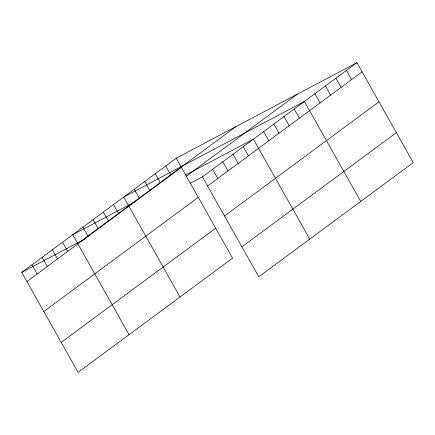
<?xml version="1.0" encoding="UTF-8"?>
<svg xmlns="http://www.w3.org/2000/svg" width="435" height="435" viewBox="0 0 435 435"><rect width="100%" height="100%" fill="white"/><g stroke="black" fill="none" stroke-linecap="round" stroke-linejoin="round"><path stroke-width="0.65" d="M176.235 158.199L232.562 258.162L78.077 372.349L21.75 272.386L176.235 158.199L356.923 62.651L413.25 162.614L258.765 276.801L202.438 176.838L356.923 62.651M81.378 240.854L235.862 126.672M26.921 281.565L181.406 167.377M186.278 176.24L297.295 94.183M207.609 186.017L362.094 71.835M43.804 311.52L198.289 197.338M224.493 215.977L378.977 101.79M61.194 342.388L215.678 228.206M241.887 246.841L396.367 132.659M135.285 201.628L72.732 234.704L129.054 334.667M185.598 175.017L253.42 139.156L309.747 239.119M21.75 272.386L84.303 239.304M190.166 183.331L202.438 176.838M346.418 70.416L351.589 79.594M335.912 78.18L341.083 87.359M325.407 85.945L330.584 95.124M314.902 93.71L320.078 102.888M360.724 201.438L304.397 101.475L123.709 197.022L180.036 296.985M294.201 109.011L299.378 118.189M284.006 116.547L289.177 125.726M273.811 124.084L278.982 133.262M263.615 131.62L268.786 140.799M243.225 146.693L248.396 155.871M233.029 154.229L238.201 163.408M222.834 161.766L228.005 170.944M212.633 169.302L217.81 178.48M165.73 165.963L170.901 175.142M155.224 173.728L160.395 182.907M144.719 181.493L149.89 190.671M134.214 189.258L139.385 198.436M113.513 204.559L118.684 213.737M103.318 212.095L108.489 221.274M93.123 219.631L98.294 228.81M82.927 227.168L88.098 236.346M62.531 242.241L67.708 251.419M52.336 249.777L57.512 258.955M42.141 257.313L47.312 266.492M31.945 264.85L37.116 274.028"/></g></svg>
